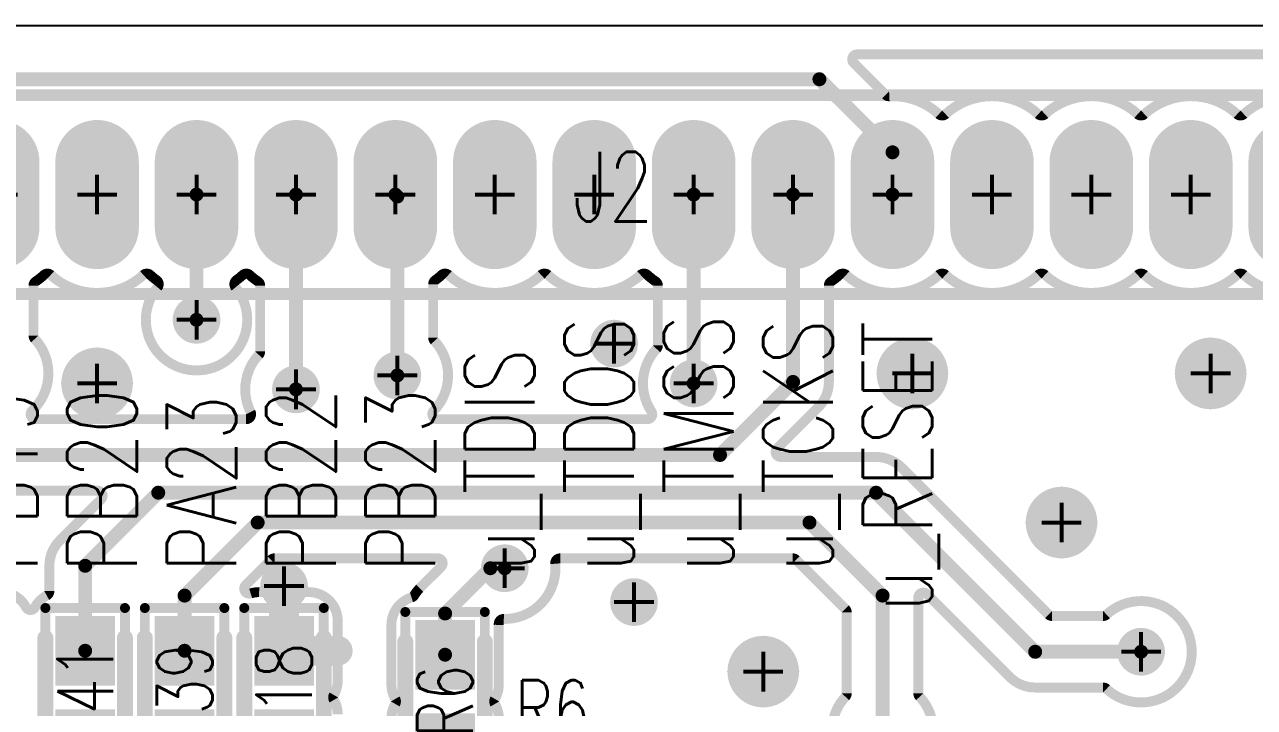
# Model space of a CAD drawing. Extents: x -0.08 to 4.16, y -0.29 to 1.7.
# Drawn here: x 1.754 to 2.372, y 1.357 to 1.7 of the extents above; entities that cross this region are included whole.
import ezdxf
from ezdxf.enums import TextEntityAlignment as Align

# ---------------------------------------------------------------- set-up
doc = ezdxf.new("R2010")
doc.units = 0
doc.header["$MEASUREMENT"] = 0
for name, pattern in [('SIG_11', [2, 1, 1]), ('SIG_12', [2, 1, 1]), ('SIG_13', [2, 1, 1]), ('SIG_16', [2, 1, 1]), ('SIG_31', [2, 1, 1]), ('SIG_59', [2, 1, 1]), ('SIG_61', [2, 1, 1]), ('SIG_73', [2, 1, 1]), ('SIG_74', [2, 1, 1]), ('SIG_77', [2, 1, 1])]:
    doc.linetypes.add(name, pattern=pattern)
doc.layers.get('0').update_dxf_attribs({"linetype": 'CONTINUOUS'})
for name, color, linetype in [('BOARD_OUTLINE_00', 130, 'CONTINUOUS'), ('DRIL_NPLTE_THRU_01', 34, 'CONTINUOUS'), ('DRIL_NPLTE_THRU_02', 136, 'CONTINUOUS'), ('DRIL_NPLTE_THRU_03', 136, 'CONTINUOUS'), ('DRIL_NPLTE_THRU_04', 146, 'CONTINUOUS'), ('DRIL_NPLTE_THRU_05', 106, 'CONTINUOUS'), ('DRIL_NPLTE_THRU_06', 253, 'CONTINUOUS'), ('DRIL_PLTE_THRU_01', 34, 'CONTINUOUS'), ('DRIL_PLTE_THRU_02', 136, 'CONTINUOUS'), ('DRIL_PLTE_THRU_03', 136, 'CONTINUOUS'), ('DRIL_PLTE_THRU_04', 146, 'CONTINUOUS'), ('DRIL_PLTE_THRU_05', 106, 'CONTINUOUS'), ('DRIL_PLTE_THRU_06', 253, 'CONTINUOUS'), ('DRIL_SYMBOL', 130, 'CONTINUOUS'), ('PADS_BOT', 255, 'CONTINUOUS'), ('PADS_INNER', 43, 'CONTINUOUS'), ('PADS_TOP', 43, 'CONTINUOUS'), ('PADS_XR_121', 2, 'CONTINUOUS'), ('PADS_XR_123', 2, 'CONTINUOUS'), ('PADS_XR_128', 2, 'CONTINUOUS'), ('PART_NAME_126', 16, 'CONTINUOUS'), ('PART_NAME_127', 1, 'CONTINUOUS'), ('PART_TOP_2DLINE_126', 16, 'CONTINUOUS'), ('PART_TOP_2DLINE_127', 1, 'CONTINUOUS'), ('POUR_OUTLINE_01', 34, 'CONTINUOUS'), ('POUR_PADTHERM_01', 34, 'CONTINUOUS'), ('POUR_VIATHERM_01', 34, 'CONTINUOUS'), ('TEXT_126', 231, 'CONTINUOUS'), ('TRACE_01', 34, 'CONTINUOUS'), ('VIAPTS', 2, 'CONTINUOUS')]:
    doc.layers.add(name, color=color, linetype=linetype)
doc.styles.add('W0$004', font='simplex', dxfattribs={"width": 0.75})
doc.styles.add('W0$005', font='simplex', dxfattribs={"width": 0.75})

# ---------------------------------------------------------------- blocks, each defined once
blk = doc.blocks.new('BOARD_89')
at = {"layer": 'BOARD_OUTLINE_00', "const_width": 0.001}
blk.add_lwpolyline([(0, 0), (2.71, 0), (2.71, 0.278, -1), (2.804, 0.278), (2.804, 0), (4.155, 0), (4.155, 1.7), (2.804, 1.7), (2.804, 1.41629, -0.917938), (2.71068, 1.40832, -0.060287), (2.71, 1.422), (2.71, 1.7), (0, 1.7)], format="xyb", close=True, dxfattribs=at)
blk = doc.blocks.new('POUR_OUTLINE_2013')
at = {"layer": 'POUR_OUTLINE_01', "const_width": 0.005}
blk.add_lwpolyline([(15.925, 7.03107), (15.925, 7.0642, 0.250971), (15.92388, 7.06628, -0.038681), (15.91969, 7.06957, 0.388942), (15.91631, 7.06957, -0.030247), (15.91307, 7.06694, 0.435741), (15.9126, 7.06331, -2.132579), (15.8734, 7.06331, 0.435741), (15.87293, 7.06694, -0.030247), (15.86969, 7.06957, 0.388942), (15.86631, 7.06957, -0.388943), (15.81969, 7.06957, 0.388942), (15.81631, 7.06957, -0.038681), (15.81212, 7.06628, 0.250971), (15.811, 7.0642), (15.811, 7.03907, 0.189554), (15.81167, 7.03737, -0.414207), (15.81037, 7.00133, 0.681291), (15.81207, 6.997), (15.91794, 6.997, 0.557244), (15.92018, 7.00062, -0.312651), (15.92433, 7.02937, 0.189554)], format="xyb", close=True, dxfattribs=at)
blk = doc.blocks.new('POUR_OUTLINE_2012')
at = {"layer": 'POUR_OUTLINE_01', "const_width": 0.005}
blk.add_lwpolyline([(15.84503, 6.95673, 0.668179), (15.84326, 6.961), (15.66824, 6.961, 0.198912), (15.66647, 6.96027), (15.63816, 6.93195, 0.046532), (15.63786, 6.9316, -0.046532), (15.63573, 6.92902), (15.63398, 6.92727, -0.198912), (15.62125, 6.922), (15.5385, 6.922, 0.414214), (15.536, 6.9195), (15.536, 6.9125, 0.414214), (15.5385, 6.91), (15.5595, 6.91, -0.414214), (15.574, 6.8955), (15.574, 6.8655, -0.131651), (15.57206, 6.85825, 0.267944), (15.57206, 6.85575, -0.04857), (15.57322, 6.85319, 0.320694), (15.57559, 6.8515), (15.58841, 6.8515, 0.320694), (15.59078, 6.85319, -0.04857), (15.59194, 6.85575, 0.267944), (15.59194, 6.85825, -0.131651), (15.59, 6.8655), (15.59, 6.8955, -0.414214), (15.6045, 6.91), (15.6295, 6.91, -0.414214), (15.644, 6.8955), (15.644, 6.8655, -0.131651), (15.64206, 6.85825, 0.267944), (15.64206, 6.85575, -0.131651), (15.644, 6.8485), (15.644, 6.8185, -0.257481), (15.63724, 6.80624, 0.481029), (15.6368, 6.80235), (15.64745, 6.79171, 0.624083), (15.6517, 6.79317, -0.115272), (15.65572, 6.80405, 0.382347), (15.65523, 6.80735, -0.222907), (15.65, 6.8185), (15.65, 6.8485, -0.131651), (15.65194, 6.85575, 0.267944), (15.65194, 6.85825, -0.131651), (15.65, 6.8655), (15.65, 6.8955, -0.414214), (15.6645, 6.91), (15.6895, 6.91, -0.273066), (15.70219, 6.90251, 0.447262), (15.70583, 6.90168, -0.155236), (15.7142, 6.90434), (15.7398, 6.90434, -0.230914), (15.75122, 6.89877, 0.610319), (15.75559, 6.8996, -0.332542), (15.7695, 6.91), (15.7945, 6.91, -0.276978), (15.80729, 6.90232, 0.599987), (15.81171, 6.90232, -0.148796), (15.81768, 6.90829, 0.276983), (15.819, 6.9105), (15.819, 6.92325, -0.198912), (15.82427, 6.93598)], format="xyb", close=True, dxfattribs=at)
blk = doc.blocks.new('POUR_OUTLINE_2009')
at = {"layer": 'POUR_OUTLINE_01', "const_width": 0.005}
blk.add_lwpolyline([(16.125, 7.03407), (16.125, 7.0642, 0.250971), (16.12388, 7.06628, -0.038681), (16.11969, 7.06957, 0.388942), (16.11631, 7.06957, -0.388943), (16.06969, 7.06957, 0.388942), (16.06631, 7.06957, -0.388943), (16.01969, 7.06957, 0.388942), (16.01631, 7.06957, -0.030463), (16.01305, 7.06692, 0.242265), (16.012, 7.06489), (16.012, 7.03807, 0.189554), (16.01267, 7.03637, -0.399332), (16.0123, 7.00124, 0.662767), (16.01409, 6.997), (16.11968, 6.997, 0.598558), (16.12176, 7.00088, -0.34699), (16.12433, 7.03237, 0.189554)], format="xyb", close=True, dxfattribs=at)
blk = doc.blocks.new('POUR_OUTLINE_2008')
at = {"layer": 'POUR_OUTLINE_01', "const_width": 0.005}
for points in [[(16.746, 7.1805), (16.22524, 7.1805, 0.668179), (16.22347, 7.17623), (16.23951, 7.16019, 0.211016), (16.2414, 7.15946, -0.199677), (16.26631, 7.15043, 0.388942), (16.26969, 7.15043, -0.388943), (16.31631, 7.15043, 0.388942), (16.31969, 7.15043, -0.388943), (16.36631, 7.15043, 0.388942), (16.36969, 7.15043, -0.388943), (16.41631, 7.15043, 0.388942), (16.41969, 7.15043, -0.652553), (16.4775, 7.125)], [(16.4775, 7.095, -0.652553), (16.41969, 7.06957, 0.388942), (16.41631, 7.06957, -0.388943), (16.36969, 7.06957, 0.388942), (16.36631, 7.06957, -0.388943), (16.31969, 7.06957, 0.388942), (16.31631, 7.06957, -0.388943), (16.26969, 7.06957, 0.388942), (16.26631, 7.06957, -0.388943), (16.21969, 7.06957, 0.388942), (16.21631, 7.06957, -0.038681), (16.21212, 7.06628, 0.250971), (16.211, 7.0642), (16.211, 7.01575, -0.198912), (16.20573, 7.00302), (16.18497, 6.98227, 0.668179), (16.18674, 6.978), (16.23475, 6.978, -0.198912), (16.24748, 6.97273), (16.32147, 6.89873, 0.198912), (16.32324, 6.898), (16.34893, 6.898, 0.189554), (16.35063, 6.89867, -2.296198), (16.35063, 6.86133, 0.189554), (16.34893, 6.862), (16.31475, 6.862, -0.198912), (16.30202, 6.86727), (16.26027, 6.90903, 0.668179), (16.256, 6.90726), (16.256, 6.85907, 0.189554), (16.25667, 6.85737, -2.296198), (16.21933, 6.85737, 0.189554), (16.22, 6.85907), (16.22, 6.89976, 0.198912), (16.21927, 6.90153), (16.19453, 6.92627, 0.198912), (16.19276, 6.927), (16.07589, 6.927, 0.440647), (16.0734, 6.92428, -0.446066), (16.04754, 6.8965, 0.428283), (16.04499, 6.89393, -0.007419), (16.045, 6.8935), (16.045, 6.8635, -0.131651), (16.04306, 6.85625, 0.267944), (16.04306, 6.85375, -0.131651), (16.045, 6.8465)], [(15.991, 6.8465, -0.131651), (15.99294, 6.85375, 0.267944), (15.99294, 6.85625, -0.131651), (15.991, 6.8635), (15.991, 6.8935, -0.326981), (16.00112, 6.90732, 0.184244), (16.00252, 6.90843, -0.06261), (16.00527, 6.91198), (16.01603, 6.92273, 0.668179), (16.01426, 6.927), (15.93224, 6.927, 0.198912), (15.93047, 6.92627), (15.91772, 6.91351, 0.782381), (15.92022, 6.90936, -0.074995), (15.9245, 6.91), (15.9495, 6.91, -0.414214), (15.964, 6.8955), (15.964, 6.8655, -0.131651), (15.96206, 6.85825, 0.267944), (15.96206, 6.85575, -0.131651), (15.964, 6.8485)]]:
    blk.add_lwpolyline(points, format="xyb", dxfattribs=at)
blk = doc.blocks.new('POUR_VIATHERM_2209')
at = {"layer": 'POUR_VIATHERM_01'}
for points in [[(16.253, 7.038), (16.253, 7.038)], [(16.235, 7.02), (16.235, 7.02)], [(16.271, 7.02), (16.271, 7.02)], [(16.253, 7.002), (16.253, 7.002)]]:
    blk.add_lwpolyline(points, dxfattribs=at)
blk = doc.blocks.new('POUR_VIATHERM_2211')
at = {"layer": 'POUR_VIATHERM_01'}
for points in [[(16.113, 6.916), (16.113, 6.916)], [(16.102, 6.905), (16.102, 6.905)], [(16.124, 6.905), (16.124, 6.905)], [(16.113, 6.894), (16.113, 6.894)]]:
    blk.add_lwpolyline(points, dxfattribs=at)
blk = doc.blocks.new('POUR_VIATHERM_2212')
at = {"layer": 'POUR_VIATHERM_01'}
for points in [[(16.178, 6.888), (16.178, 6.888)], [(16.16, 6.87), (16.16, 6.87)], [(16.196, 6.87), (16.196, 6.87)], [(16.178, 6.852), (16.178, 6.852)]]:
    blk.add_lwpolyline(points, dxfattribs=at)
blk = doc.blocks.new('POUR_VIATHERM_2225')
at = {"layer": 'POUR_VIATHERM_01'}
for points in [[(15.937, 6.924), (15.937, 6.924)], [(15.926, 6.913), (15.926, 6.913)], [(15.948, 6.913), (15.948, 6.913)]]:
    blk.add_lwpolyline(points, dxfattribs=at)
blk = doc.blocks.new('POUR_VIATHERM_2284')
at = {"layer": 'POUR_VIATHERM_01'}
for points in [[(16.328, 6.963), (16.328, 6.963)], [(16.31, 6.945), (16.31, 6.945)], [(16.346, 6.945), (16.346, 6.945)], [(16.328, 6.927), (16.328, 6.927)]]:
    blk.add_lwpolyline(points, dxfattribs=at)
blk = doc.blocks.new('POUR_VIATHERM_2285')
at = {"layer": 'POUR_VIATHERM_01'}
for points in [[(16.403, 7.038), (16.403, 7.038)], [(16.385, 7.02), (16.385, 7.02)], [(16.421, 7.02), (16.421, 7.02)], [(16.403, 7.002), (16.403, 7.002)]]:
    blk.add_lwpolyline(points, dxfattribs=at)
blk = doc.blocks.new('POUR_PADTHERM_2393')
at = {"layer": 'POUR_PADTHERM_01', "const_width": 0.0075}
for points in [[(15.93325, 6.91), (15.93325, 6.8955, 1), (15.94075, 6.8955), (15.94075, 6.91, 1), (15.93325, 6.91)], [(15.964, 6.88425), (15.9495, 6.88425, 1), (15.9495, 6.87675), (15.964, 6.87675, 1), (15.964, 6.88425)]]:
    blk.add_lwpolyline(points, format="xyb", dxfattribs=at)
blk = doc.blocks.new('POUR_VIATHERM_2210')
at = {"layer": 'POUR_VIATHERM_01'}
for points in [[(16.103, 7.046), (16.103, 7.046)], [(16.092, 7.035), (16.092, 7.035)], [(16.114, 7.035), (16.114, 7.035)], [(16.103, 7.024), (16.103, 7.024)]]:
    blk.add_lwpolyline(points, dxfattribs=at)
blk = doc.blocks.new('POUR_VIATHERM_2255')
at = {"layer": 'POUR_VIATHERM_01'}
for points in [[(15.843, 7.033), (15.843, 7.033)], [(15.825, 7.015), (15.825, 7.015)], [(15.861, 7.015), (15.861, 7.015)], [(15.843, 6.997), (15.843, 6.997)]]:
    blk.add_lwpolyline(points, dxfattribs=at)
blk = doc.blocks.new('POUR_HEADER_1')
for name in ['POUR_OUTLINE_2008', 'POUR_OUTLINE_2013', 'POUR_OUTLINE_2009', 'POUR_VIATHERM_2210', 'POUR_VIATHERM_2209', 'POUR_VIATHERM_2285', 'POUR_VIATHERM_2255', 'POUR_OUTLINE_2012', 'POUR_VIATHERM_2284', 'POUR_VIATHERM_2225', 'POUR_PADTHERM_2393', 'POUR_VIATHERM_2211', 'POUR_VIATHERM_2212']:
    blk.add_blockref(name, (-17.378, -6.845))
blk = doc.blocks.new('SMOOTH_0$008')
at = {"const_width": 0.004}
blk.add_lwpolyline([(-0.002, 0, 1), (0.002, 0, 1)], format="xyb", close=True, dxfattribs=at)
blk = doc.blocks.new('SMOOTH_0$005')
at = {"const_width": 0.0025}
blk.add_lwpolyline([(-0.00125, 0, 1), (0.00125, 0, 1)], format="xyb", close=True, dxfattribs=at)
blk = doc.blocks.new('PART_BODY_TOP_66')
at = {"layer": 'PART_TOP_2DLINE_126', "const_width": 0.008}
for points in [[(-0.03, 0.02), (0.03, 0.02)], [(-0.03, -0.02), (0.03, -0.02)]]:
    blk.add_lwpolyline(points, dxfattribs=at)
at = {"layer": 'PART_TOP_2DLINE_127', "const_width": 0.005}
for points in [[(-0.045, 0.02), (0.045, 0.02)], [(-0.045, 0.02), (-0.045, -0.02)], [(0.045, 0.02), (0.045, -0.02)], [(-0.045, -0.02), (0.045, -0.02)]]:
    blk.add_lwpolyline(points, dxfattribs=at)
at = {"layer": 'PART_TOP_2DLINE_126'}
for p in [(-0.03, 0.02), (0.03, 0.02), (-0.03, -0.02), (0.03, -0.02)]:
    blk.add_blockref('SMOOTH_0$008', p, dxfattribs=at)
at = {"layer": 'PART_TOP_2DLINE_127'}
for p in [(-0.045, 0.02), (-0.045, 0.02), (0.045, 0.02), (0.045, 0.02), (-0.045, -0.02), (-0.045, -0.02), (0.045, -0.02), (0.045, -0.02)]:
    blk.add_blockref('SMOOTH_0$005', p, dxfattribs=at)
blk = doc.blocks.new('DRIL_HOLE_0')
blk.add_lwpolyline([(0, 0, 1), (0, 0, 1)], format="xyb", close=True)
blk = doc.blocks.new('PAD_0')
blk.add_lwpolyline([(0, 0), (0, 0)])
blk = doc.blocks.new('PAD_16')
at = {"const_width": 0.03}
blk.add_lwpolyline([(-0.0175, 0), (0.0175, 0)], dxfattribs=at)
blk = doc.blocks.new('PAD_17')
at = {"const_width": 0.025}
blk.add_lwpolyline([(-0.015, 0), (0.015, 0)], dxfattribs=at)
blk = doc.blocks.new('STK_TOP_68')
at = {"layer": 'DRIL_NPLTE_THRU_01'}
blk.add_blockref('DRIL_HOLE_0', (0, 0), dxfattribs=at)
at = {"layer": 'DRIL_NPLTE_THRU_02'}
blk.add_blockref('DRIL_HOLE_0', (0, 0), dxfattribs=at)
at = {"layer": 'DRIL_NPLTE_THRU_03'}
blk.add_blockref('DRIL_HOLE_0', (0, 0), dxfattribs=at)
at = {"layer": 'DRIL_NPLTE_THRU_04'}
blk.add_blockref('DRIL_HOLE_0', (0, 0), dxfattribs=at)
at = {"layer": 'DRIL_NPLTE_THRU_05'}
blk.add_blockref('DRIL_HOLE_0', (0, 0), dxfattribs=at)
at = {"layer": 'DRIL_NPLTE_THRU_06'}
blk.add_blockref('DRIL_HOLE_0', (0, 0), dxfattribs=at)
at = {"layer": 'PADS_BOT'}
blk.add_blockref('PAD_0', (0, 0), dxfattribs=at)
at = {"layer": 'PADS_INNER'}
blk.add_blockref('PAD_0', (0, 0), dxfattribs=at)
at = {"layer": 'PADS_TOP'}
blk.add_blockref('PAD_17', (0, 0), dxfattribs=at)
at = {"layer": 'PADS_XR_121'}
blk.add_blockref('PAD_16', (0, 0), dxfattribs=at)
at = {"layer": 'PADS_XR_123'}
blk.add_blockref('PAD_17', (0, 0), dxfattribs=at)
blk = doc.blocks.new('SYM_TOP_16')
for name, p in [('PART_BODY_TOP_66', (0, 0)), ('STK_TOP_68', (-0.0235, 0)), ('STK_TOP_68', (0.0235, 0))]:
    blk.add_blockref(name, p)
blk = doc.blocks.new('PART_TOP_12')
blk.add_blockref('SYM_TOP_16', (0, 0))
at = {"layer": 'PART_NAME_126', "style": 'W0$005', "width": 0.75}
blk.add_text('C18', height=0.02863, rotation=90, dxfattribs=at).set_placement((0.085, -0.008))
at = {"layer": 'PART_NAME_127', "style": 'W0$004', "width": 0.75}
blk.add_text('C18', height=0.028, rotation=180, dxfattribs=at).set_placement((0, 0), align=Align.MIDDLE_CENTER)
blk = doc.blocks.new('PART_BODY_TOP_70')
at = {"layer": 'PART_TOP_2DLINE_126', "const_width": 0.006}
blk.add_lwpolyline([(0.725, 0.05), (-0.03, 0.05), (-0.03, -0.05), (0.725, -0.05)], close=True, dxfattribs=at)
at = {"layer": 'PART_TOP_2DLINE_127', "const_width": 0.006}
blk.add_lwpolyline([(0.725, 0.05), (-0.03, 0.05), (-0.03, -0.05), (0.725, -0.05)], close=True, dxfattribs=at)
blk = doc.blocks.new('DRIL_SYMBOL_0$026')
at = {"layer": 'DRIL_SYMBOL', "const_width": 0.002}
for points in [[(0, -0.01), (0, 0.01)], [(-0.01, 0), (0.01, 0)]]:
    blk.add_lwpolyline(points, dxfattribs=at)
blk = doc.blocks.new('DRIL_HOLE_0$026')
at = {"const_width": 0.013}
blk.add_lwpolyline([(-0.0065, 0, 1), (0.0065, 0, 1)], format="xyb", close=True, dxfattribs=at)
blk.add_blockref('DRIL_SYMBOL_0$026', (0, 0))
blk = doc.blocks.new('PAD_29')
at = {"const_width": 0.02}
blk.add_lwpolyline([(-0.015, -0.01), (0.015, -0.01, 1), (0.015, 0.01), (-0.015, 0.01, 1)], format="xyb", close=True, dxfattribs=at)
blk = doc.blocks.new('PAD_32')
at = {"const_width": 0.021}
blk.add_lwpolyline([(-0.0165, -0.0105), (0.0165, -0.0105, 1), (0.0165, 0.0105), (-0.0165, 0.0105, 1)], format="xyb", close=True, dxfattribs=at)
blk = doc.blocks.new('STK_TOP_192')
at = {"layer": 'DRIL_PLTE_THRU_01'}
blk.add_blockref('DRIL_HOLE_0$026', (0, 0), dxfattribs=at)
at = {"layer": 'DRIL_PLTE_THRU_02'}
blk.add_blockref('DRIL_HOLE_0$026', (0, 0), dxfattribs=at)
at = {"layer": 'DRIL_PLTE_THRU_03'}
blk.add_blockref('DRIL_HOLE_0$026', (0, 0), dxfattribs=at)
at = {"layer": 'DRIL_PLTE_THRU_04'}
blk.add_blockref('DRIL_HOLE_0$026', (0, 0), dxfattribs=at)
at = {"layer": 'DRIL_PLTE_THRU_05'}
blk.add_blockref('DRIL_HOLE_0$026', (0, 0), dxfattribs=at)
at = {"layer": 'DRIL_PLTE_THRU_06'}
blk.add_blockref('DRIL_HOLE_0$026', (0, 0), dxfattribs=at)
at = {"layer": 'PADS_BOT', "rotation": 90}
blk.add_blockref('PAD_29', (0, 0), dxfattribs=at)
at = {"layer": 'PADS_INNER', "rotation": 90}
blk.add_blockref('PAD_29', (0, 0), dxfattribs=at)
at = {"layer": 'PADS_TOP', "rotation": 90}
blk.add_blockref('PAD_29', (0, 0), dxfattribs=at)
at = {"layer": 'PADS_XR_121', "rotation": 90}
blk.add_blockref('PAD_32', (0, 0), dxfattribs=at)
at = {"layer": 'PADS_XR_128', "rotation": 90}
blk.add_blockref('PAD_32', (0, 0), dxfattribs=at)
blk = doc.blocks.new('SYM_TOP_20')
for name, p in [('PART_BODY_TOP_70', (0, 0)), ('STK_TOP_192', (0.05, 0)), ('STK_TOP_192', (0.1, 0)), ('STK_TOP_192', (0.15, 0)), ('STK_TOP_192', (0.2, 0)), ('STK_TOP_192', (0.25, 0)), ('STK_TOP_192', (0.3, 0)), ('STK_TOP_192', (0.35, 0)), ('STK_TOP_192', (0.4, 0)), ('STK_TOP_192', (0.45, 0)), ('STK_TOP_192', (0.5, 0)), ('STK_TOP_192', (0.55, 0)), ('STK_TOP_192', (0.6, 0)), ('STK_TOP_192', (0.65, 0)), ('STK_TOP_192', (0.7, 0))]:
    blk.add_blockref(name, p)
blk = doc.blocks.new('PART_TOP_38')
blk.add_blockref('SYM_TOP_20', (0, 0))
at = {"layer": 'PART_NAME_127', "style": 'W0$005', "width": 0.75}
blk.add_text('J2', height=0.035, dxfattribs=at).set_placement((0.3595, 0.004), align=Align.MIDDLE_CENTER)
blk = doc.blocks.new('PART_BODY_TOP_76')
at = {"layer": 'PART_TOP_2DLINE_126', "const_width": 0.008}
for points in [[(-0.03, 0.02), (0.03, 0.02)], [(-0.03, -0.02), (0.03, -0.02)]]:
    blk.add_lwpolyline(points, dxfattribs=at)
at = {"layer": 'PART_TOP_2DLINE_127', "const_width": 0.005}
for points in [[(-0.045, 0.02), (0.045, 0.02)], [(-0.045, 0.02), (-0.045, -0.02)], [(0.045, 0.02), (0.045, -0.02)], [(-0.045, -0.02), (0.045, -0.02)]]:
    blk.add_lwpolyline(points, dxfattribs=at)
at = {"layer": 'PART_TOP_2DLINE_126'}
for p in [(-0.03, 0.02), (0.03, 0.02), (-0.03, -0.02), (0.03, -0.02)]:
    blk.add_blockref('SMOOTH_0$008', p, dxfattribs=at)
at = {"layer": 'PART_TOP_2DLINE_127'}
for p in [(-0.045, 0.02), (-0.045, 0.02), (0.045, 0.02), (0.045, 0.02), (-0.045, -0.02), (-0.045, -0.02), (0.045, -0.02), (0.045, -0.02)]:
    blk.add_blockref('SMOOTH_0$005', p, dxfattribs=at)
blk = doc.blocks.new('SYM_TOP_26')
for name, p in [('PART_BODY_TOP_76', (0, 0)), ('STK_TOP_68', (-0.0235, 0)), ('STK_TOP_68', (0.0235, 0))]:
    blk.add_blockref(name, p)
blk = doc.blocks.new('PART_TOP_77')
blk.add_blockref('SYM_TOP_26', (0, 0))
at = {"layer": 'PART_NAME_126', "style": 'W0$005', "width": 0.75}
blk.add_text('R39', height=0.02863, dxfattribs=at).set_placement((-0.101, -0.014))
at = {"layer": 'PART_NAME_127', "style": 'W0$005', "width": 0.75}
blk.add_text('R39', height=0.028, dxfattribs=at).set_placement((0, 0), align=Align.MIDDLE_CENTER)
blk = doc.blocks.new('PART_TOP_80')
blk.add_blockref('SYM_TOP_26', (0, 0))
at = {"layer": 'PART_NAME_126', "style": 'W0$005', "width": 0.75}
blk.add_text('R41', height=0.02863, dxfattribs=at).set_placement((-0.101, -0.01))
at = {"layer": 'PART_NAME_127', "style": 'W0$005', "width": 0.75}
blk.add_text('R41', height=0.028, dxfattribs=at).set_placement((0, 0), align=Align.MIDDLE_CENTER)
blk = doc.blocks.new('PART_TOP_85')
blk.add_blockref('SYM_TOP_26', (0, 0))
at = {"layer": 'PART_NAME_126', "style": 'W0$005', "width": 0.75}
blk.add_text('R6', height=0.02863, rotation=270, dxfattribs=at).set_placement((-0.018, -0.035))
at = {"layer": 'PART_NAME_127', "style": 'W0$005', "width": 0.75}
blk.add_text('R6', height=0.028, dxfattribs=at).set_placement((0, 0), align=Align.MIDDLE_CENTER)
blk = doc.blocks.new('SMOOTH_0$012')
at = {"const_width": 0.006}
blk.add_lwpolyline([(-0.003, 0, 1), (0.003, 0, 1)], format="xyb", close=True, dxfattribs=at)
blk = doc.blocks.new('SMOOTH_0$007')
at = {"const_width": 0.0035}
blk.add_lwpolyline([(-0.00175, 0, 1), (0.00175, 0, 1)], format="xyb", close=True, dxfattribs=at)
blk = doc.blocks.new('DRIL_SYMBOL_0$018')
at = {"layer": 'DRIL_SYMBOL', "const_width": 0.002}
for points in [[(0, -0.01), (0, 0.01)], [(-0.01, 0), (0.01, 0)]]:
    blk.add_lwpolyline(points, dxfattribs=at)
blk = doc.blocks.new('DRIL_HOLE_0$018')
at = {"const_width": 0.009}
blk.add_lwpolyline([(-0.0045, 0, 1), (0.0045, 0, 1)], format="xyb", close=True, dxfattribs=at)
blk.add_blockref('DRIL_SYMBOL_0$018', (0, 0))
blk = doc.blocks.new('PAD_54')
at = {"const_width": 0.018}
blk.add_lwpolyline([(0, -0.009, 1), (0, 0.009, 1)], format="xyb", close=True, dxfattribs=at)
blk = doc.blocks.new('STK_TOP_10')
at = {"layer": 'DRIL_PLTE_THRU_01'}
blk.add_blockref('DRIL_HOLE_0$018', (0, 0), dxfattribs=at)
at = {"layer": 'DRIL_PLTE_THRU_02'}
blk.add_blockref('DRIL_HOLE_0$018', (0, 0), dxfattribs=at)
at = {"layer": 'DRIL_PLTE_THRU_03'}
blk.add_blockref('DRIL_HOLE_0$018', (0, 0), dxfattribs=at)
at = {"layer": 'DRIL_PLTE_THRU_04'}
blk.add_blockref('DRIL_HOLE_0$018', (0, 0), dxfattribs=at)
at = {"layer": 'DRIL_PLTE_THRU_05'}
blk.add_blockref('DRIL_HOLE_0$018', (0, 0), dxfattribs=at)
at = {"layer": 'DRIL_PLTE_THRU_06'}
blk.add_blockref('DRIL_HOLE_0$018', (0, 0), dxfattribs=at)
at = {"layer": 'PADS_BOT'}
blk.add_blockref('PAD_54', (0, 0), dxfattribs=at)
at = {"layer": 'PADS_INNER'}
blk.add_blockref('PAD_54', (0, 0), dxfattribs=at)
at = {"layer": 'PADS_TOP'}
blk.add_blockref('PAD_54', (0, 0), dxfattribs=at)
blk = doc.blocks.new('SYM_TOP_10')
blk.add_blockref('STK_TOP_10', (0, 0))
blk = doc.blocks.new('DRIL_SYMBOL_0$008')
at = {"layer": 'DRIL_SYMBOL', "const_width": 0.002}
for points in [[(0, -0.01), (0, 0.01)], [(-0.01, 0), (0.01, 0)]]:
    blk.add_lwpolyline(points, dxfattribs=at)
blk = doc.blocks.new('DRIL_HOLE_0$008')
at = {"const_width": 0.004}
blk.add_lwpolyline([(-0.002, 0, 1), (0.002, 0, 1)], format="xyb", close=True, dxfattribs=at)
blk.add_blockref('DRIL_SYMBOL_0$008', (0, 0))
blk = doc.blocks.new('PAD_79')
at = {"const_width": 0.012}
blk.add_lwpolyline([(0, -0.006, 1), (0, 0.006, 1)], format="xyb", close=True, dxfattribs=at)
blk = doc.blocks.new('PAD_80')
at = {"const_width": 0.011}
blk.add_lwpolyline([(0, -0.0055, 1), (0, 0.0055, 1)], format="xyb", close=True, dxfattribs=at)
blk = doc.blocks.new('STK_TOP_129')
at = {"layer": 'DRIL_PLTE_THRU_01'}
blk.add_blockref('DRIL_HOLE_0$008', (0, 0), dxfattribs=at)
at = {"layer": 'DRIL_PLTE_THRU_02'}
blk.add_blockref('DRIL_HOLE_0$008', (0, 0), dxfattribs=at)
at = {"layer": 'DRIL_PLTE_THRU_03'}
blk.add_blockref('DRIL_HOLE_0$008', (0, 0), dxfattribs=at)
at = {"layer": 'DRIL_PLTE_THRU_04'}
blk.add_blockref('DRIL_HOLE_0$008', (0, 0), dxfattribs=at)
at = {"layer": 'DRIL_PLTE_THRU_05'}
blk.add_blockref('DRIL_HOLE_0$008', (0, 0), dxfattribs=at)
at = {"layer": 'DRIL_PLTE_THRU_06'}
blk.add_blockref('DRIL_HOLE_0$008', (0, 0), dxfattribs=at)
at = {"layer": 'PADS_BOT'}
blk.add_blockref('PAD_79', (0, 0), dxfattribs=at)
at = {"layer": 'PADS_INNER'}
blk.add_blockref('PAD_79', (0, 0), dxfattribs=at)
at = {"layer": 'PADS_TOP'}
blk.add_blockref('PAD_80', (0, 0), dxfattribs=at)
blk = doc.blocks.new('SYM_TOP_11')
blk.add_blockref('STK_TOP_129', (0, 0))

msp = doc.modelspace()

# ---------------------------------------------------------------- linework, layer by layer
at = {"layer": 'TRACE_01', "linetype": 'SIG_12', "const_width": 0.007}
msp.add_lwpolyline([(1.291, 1.639), (1.291, 1.65025), (1.31375, 1.673), (2.15325, 1.673), (2.19, 1.63625), (2.19, 1.615)], dxfattribs=at)
at = {"layer": 'TRACE_01', "linetype": 'SIG_13', "const_width": 0.007}
msp.add_lwpolyline([(1.465, 1.445), (1.56825, 1.445), (1.57, 1.44675), (1.57, 1.44725), (1.60675, 1.484), (2.10325, 1.484), (2.14, 1.52075), (2.14, 1.615)], dxfattribs=at)
at = {"layer": 'TRACE_01', "linetype": 'SIG_77', "const_width": 0.007}
msp.add_lwpolyline([(1.84, 1.552), (1.84, 1.615)], dxfattribs=at)
at = {"layer": 'TRACE_01', "linetype": 'SIG_74', "const_width": 0.007}
msp.add_lwpolyline([(1.89, 1.517), (1.89, 1.615)], dxfattribs=at)
at = {"layer": 'TRACE_01', "linetype": 'SIG_73', "const_width": 0.007}
msp.add_lwpolyline([(1.94, 1.615), (1.941, 1.614), (1.941, 1.524)], dxfattribs=at)
at = {"layer": 'TRACE_01', "linetype": 'SIG_16', "const_width": 0.007}
msp.add_lwpolyline([(2.09, 1.52), (2.09, 1.615)], dxfattribs=at)
at = {"layer": 'TRACE_01', "linetype": 'SIG_61', "const_width": 0.007}
msp.add_lwpolyline([(1.784, 1.3855), (1.784, 1.42825), (1.82075, 1.465), (2.18175, 1.465), (2.26175, 1.385), (2.315, 1.385)], dxfattribs=at)
at = {"layer": 'TRACE_01', "linetype": 'SIG_59', "const_width": 0.007}
msp.add_lwpolyline([(1.834, 1.3855), (1.834, 1.41325), (1.87075, 1.45), (2.14825, 1.45), (2.185, 1.41325), (2.185, 1.345)], dxfattribs=at)
at = {"layer": 'TRACE_01', "linetype": 'SIG_31', "const_width": 0.007}
msp.add_lwpolyline([(1.965, 1.3835), (1.965, 1.40425), (1.98775, 1.427), (1.995, 1.427)], dxfattribs=at)
at = {"layer": 'TRACE_01', "linetype": 'SIG_11', "const_width": 0.012}
msp.add_lwpolyline([(1.884, 1.418), (1.884, 1.3855)], dxfattribs=at)

# ---------------------------------------------------------------- block references
for name, p in [('BOARD_89', (0, 0)), ('PART_TOP_38', (1.69, 1.615))]:
    msp.add_blockref(name, p)
at = {"linetype": 'SIG_11'}
msp.add_blockref('POUR_HEADER_1', (3.325, 1.35), dxfattribs=at)
for name, p, rotation in [('PART_TOP_80', (1.784, 1.362), 90), ('PART_TOP_77', (1.834, 1.362), 90), ('PART_TOP_12', (1.884, 1.362), 270), ('PART_TOP_85', (1.965, 1.36), 90)]:
    msp.add_blockref(name, p, dxfattribs=dict(rotation=rotation))
at = {"layer": 'TRACE_01'}
for name, p in [('SMOOTH_0$007', (2.15325, 1.673)), ('SMOOTH_0$007', (2.19, 1.63625)), ('SMOOTH_0$007', (1.84, 1.615)), ('SMOOTH_0$007', (1.89, 1.615)), ('SMOOTH_0$007', (1.94, 1.615)), ('SMOOTH_0$007', (1.941, 1.614)), ('SMOOTH_0$007', (2.09, 1.615)), ('SMOOTH_0$007', (2.14, 1.615)), ('SMOOTH_0$007', (2.19, 1.615)), ('SMOOTH_0$007', (1.84, 1.552)), ('SMOOTH_0$007', (1.941, 1.524)), ('SMOOTH_0$007', (2.09, 1.52)), ('SMOOTH_0$007', (2.14, 1.52075)), ('SMOOTH_0$007', (1.89, 1.517)), ('SMOOTH_0$007', (2.10325, 1.484)), ('SMOOTH_0$007', (1.82075, 1.465)), ('SMOOTH_0$007', (2.18175, 1.465)), ('SMOOTH_0$007', (1.87075, 1.45)), ('SMOOTH_0$007', (2.14825, 1.45)), ('SMOOTH_0$007', (1.784, 1.42825)), ('SMOOTH_0$007', (1.98775, 1.427)), ('SMOOTH_0$007', (1.995, 1.427)), ('SMOOTH_0$012', (1.884, 1.418)), ('SMOOTH_0$007', (1.834, 1.41325)), ('SMOOTH_0$007', (2.185, 1.41325)), ('SMOOTH_0$007', (1.965, 1.40425)), ('SMOOTH_0$007', (1.784, 1.3855)), ('SMOOTH_0$007', (1.834, 1.3855)), ('SMOOTH_0$012', (1.884, 1.3855)), ('SMOOTH_0$007', (1.965, 1.3835)), ('SMOOTH_0$007', (2.26175, 1.385)), ('SMOOTH_0$007', (2.315, 1.385))]:
    msp.add_blockref(name, p, dxfattribs=at)
at = {"layer": 'VIAPTS', "linetype": 'SIG_77'}
msp.add_blockref('SYM_TOP_11', (1.84, 1.552), dxfattribs=at)
at = {"layer": 'VIAPTS', "linetype": 'SIG_11'}
for name, p in [('SYM_TOP_11', (2.05, 1.54)), ('SYM_TOP_10', (2.2, 1.525)), ('SYM_TOP_10', (2.35, 1.525)), ('SYM_TOP_10', (1.79, 1.52)), ('SYM_TOP_10', (2.275, 1.45)), ('SYM_TOP_11', (1.884, 1.418)), ('SYM_TOP_11', (2.06, 1.41)), ('SYM_TOP_10', (2.125, 1.375))]:
    msp.add_blockref(name, p, dxfattribs=at)
at = {"layer": 'VIAPTS', "linetype": 'SIG_73'}
msp.add_blockref('SYM_TOP_11', (1.941, 1.524), dxfattribs=at)
at = {"layer": 'VIAPTS', "linetype": 'SIG_74'}
msp.add_blockref('SYM_TOP_11', (1.89, 1.517), dxfattribs=at)
at = {"layer": 'VIAPTS', "linetype": 'SIG_16'}
msp.add_blockref('SYM_TOP_11', (2.09, 1.52), dxfattribs=at)
at = {"layer": 'VIAPTS', "linetype": 'SIG_31'}
msp.add_blockref('SYM_TOP_11', (1.995, 1.427), dxfattribs=at)
at = {"layer": 'VIAPTS', "linetype": 'SIG_61'}
msp.add_blockref('SYM_TOP_11', (2.315, 1.385), dxfattribs=at)

# ---------------------------------------------------------------- texts
at = {"layer": 'TEXT_126', "style": 'W0$005', "width": 0.75}
for s, p in [('u_TDOS', (2.06, 1.425)), ('u_TMSS', (2.11, 1.425)), ('u_TCKS', (2.16, 1.425)), ('u_RESET', (2.21, 1.405)), ('u_TDIS', (2.01, 1.425)), ('PB19', (1.76, 1.425)), ('PB20', (1.81, 1.425)), ('PA23', (1.86, 1.425)), ('PB22', (1.91, 1.425)), ('PB23', (1.96, 1.425))]:
    msp.add_text(s, height=0.035, rotation=90, dxfattribs=at).set_placement(p)

doc.saveas('drawing.dxf')
